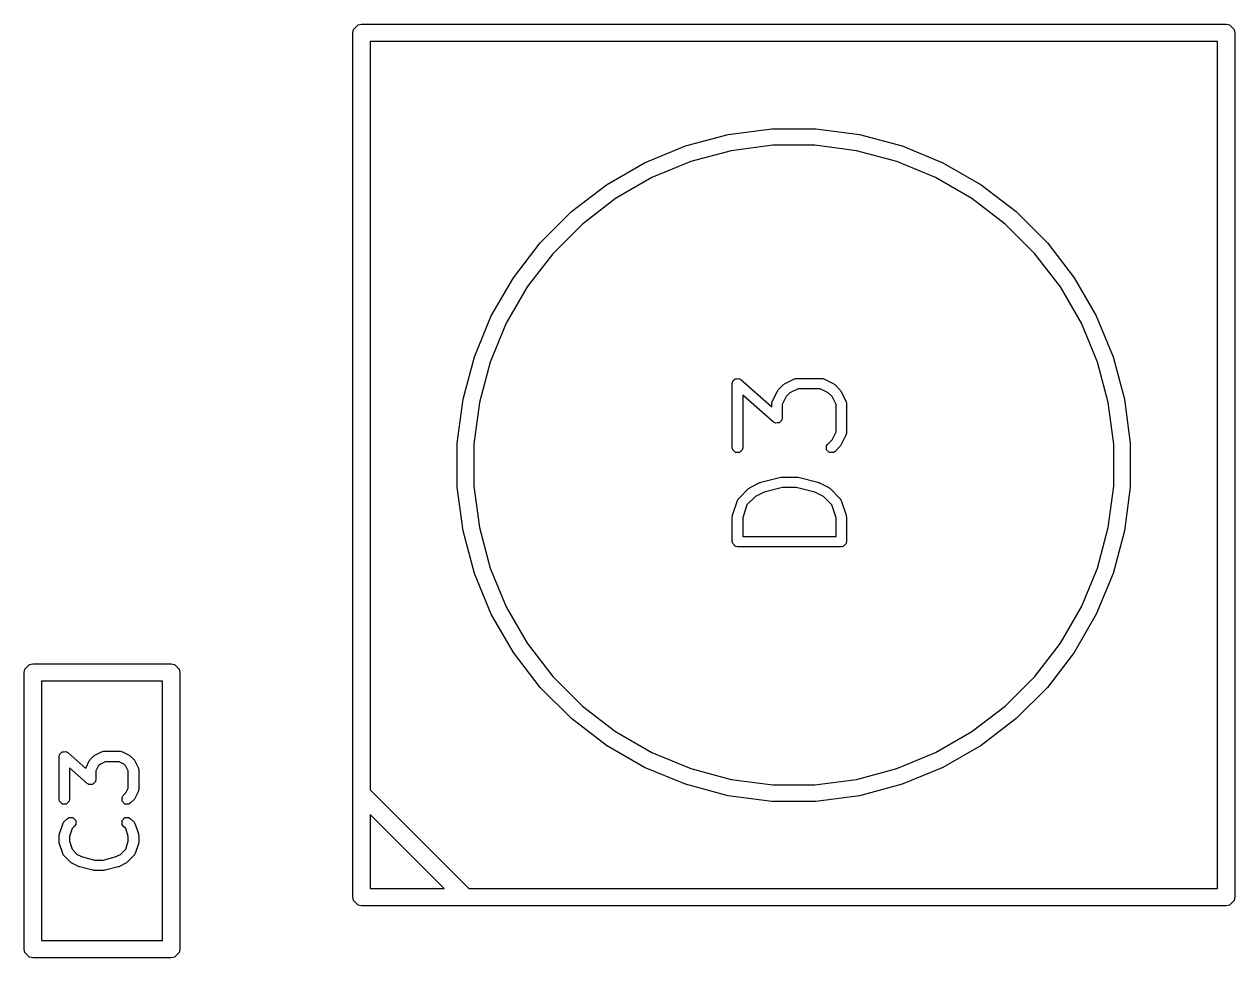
# Model space of a CAD drawing. Extents: x 4.17 to 6.89, y -6.18 to -1.34.
# Drawn here: x 5.5138 to 5.7894, y -1.5689 to -1.3563 of the extents above; entities that cross this region are included whole.
import ezdxf

# ---------------------------------------------------------------- set-up
doc = ezdxf.new("R2010")
doc.units = 0
doc.header["$MEASUREMENT"] = 0
doc.layers.add('BLACK', color=7, linetype='CONTINUOUS')

msp = doc.modelspace()

# ---------------------------------------------------------------- linework, layer by layer
at = {"layer": 'BLACK', "linetype": 'CONTINUOUS'}
for p, q in [((5.58858, -1.35827), (5.58873, -1.35751)), ((5.58858, -1.55512), (5.58858, -1.35827)), ((5.58873, -1.35751), (5.5898, -1.35645)), ((5.5898, -1.35645), (5.59055, -1.3563)), ((5.59055, -1.3563), (5.7874, -1.3563)), ((5.7874, -1.3563), (5.78815, -1.35645)), ((5.78815, -1.35645), (5.78922, -1.35751)), ((5.78922, -1.35751), (5.78937, -1.35827)), ((5.78937, -1.35827), (5.78937, -1.55512)), ((5.59252, -1.36024), (5.59252, -1.53068)), ((5.78543, -1.36024), (5.59252, -1.36024)), ((5.78543, -1.55315), (5.78543, -1.36024)), ((5.674, -1.3814), (5.68396, -1.38009)), ((5.68396, -1.38009), (5.694, -1.38009)), ((5.694, -1.38009), (5.70395, -1.3814)), ((5.6643, -1.384), (5.674, -1.3814)), ((5.70395, -1.3814), (5.71365, -1.384)), ((5.65502, -1.38784), (5.6643, -1.384)), ((5.67474, -1.3851), (5.66551, -1.38758)), ((5.6842, -1.38386), (5.67474, -1.3851)), ((5.69375, -1.38386), (5.6842, -1.38386)), ((5.70322, -1.3851), (5.69375, -1.38386)), ((5.71244, -1.38758), (5.70322, -1.3851)), ((5.71365, -1.384), (5.72293, -1.38784)), ((5.64632, -1.39286), (5.65502, -1.38784)), ((5.66551, -1.38758), (5.65669, -1.39123)), ((5.72126, -1.39123), (5.71244, -1.38758)), ((5.72293, -1.38784), (5.73163, -1.39286)), ((5.65669, -1.39123), (5.64842, -1.396)), ((5.72953, -1.396), (5.72126, -1.39123)), ((5.63836, -1.39897), (5.64632, -1.39286)), ((5.73163, -1.39286), (5.7396, -1.39897)), ((5.64842, -1.396), (5.64085, -1.40182)), ((5.7371, -1.40182), (5.72953, -1.396)), ((5.63126, -1.40607), (5.63836, -1.39897)), ((5.7396, -1.39897), (5.7467, -1.40607)), ((5.64085, -1.40182), (5.6341, -1.40857)), ((5.74385, -1.40857), (5.7371, -1.40182)), ((5.62514, -1.41404), (5.63126, -1.40607)), ((5.7467, -1.40607), (5.75281, -1.41404)), ((5.6341, -1.40857), (5.62829, -1.41614)), ((5.74967, -1.41614), (5.74385, -1.40857)), ((5.62012, -1.42274), (5.62514, -1.41404)), ((5.62829, -1.41614), (5.62351, -1.42441)), ((5.75444, -1.42441), (5.74967, -1.41614)), ((5.75281, -1.41404), (5.75783, -1.42274)), ((5.61628, -1.43202), (5.62012, -1.42274)), ((5.62351, -1.42441), (5.61986, -1.43323)), ((5.75809, -1.43323), (5.75444, -1.42441)), ((5.75783, -1.42274), (5.76167, -1.43202)), ((5.61368, -1.44172), (5.61628, -1.43202)), ((5.76167, -1.43202), (5.76427, -1.44172)), ((5.61986, -1.43323), (5.61739, -1.44245)), ((5.76056, -1.44245), (5.75809, -1.43323)), ((5.67498, -1.43813), (5.67504, -1.4378)), ((5.67498, -1.45276), (5.67498, -1.43813)), ((5.67504, -1.43775), (5.67506, -1.43774)), ((5.67504, -1.4378), (5.67504, -1.43775)), ((5.67506, -1.43774), (5.67507, -1.43768)), ((5.67507, -1.43768), (5.67536, -1.43739)), ((5.67536, -1.43739), (5.67564, -1.43707)), ((5.67564, -1.43707), (5.67568, -1.43707)), ((5.67568, -1.43707), (5.67571, -1.43704)), ((5.67571, -1.43704), (5.67612, -1.43704)), ((5.67612, -1.43704), (5.67654, -1.43701)), ((5.67654, -1.43701), (5.67659, -1.43704)), ((5.67659, -1.43704), (5.67661, -1.43704)), ((5.67661, -1.43704), (5.67665, -1.43708)), ((5.67665, -1.43708), (5.67694, -1.43724)), ((5.67694, -1.43724), (5.68398, -1.4434)), ((5.68545, -1.43955), (5.68657, -1.43842)), ((5.68657, -1.43842), (5.68673, -1.43832)), ((5.68673, -1.43832), (5.68688, -1.4382)), ((5.68688, -1.4382), (5.68913, -1.43708)), ((5.68913, -1.43708), (5.68919, -1.43706)), ((5.68919, -1.43706), (5.68921, -1.43704)), ((5.68921, -1.43704), (5.68939, -1.437)), ((5.68939, -1.437), (5.68957, -1.43695)), ((5.68957, -1.43695), (5.6896, -1.43696)), ((5.6896, -1.43696), (5.68966, -1.43695)), ((5.68966, -1.43695), (5.69528, -1.43695)), ((5.69528, -1.43695), (5.69534, -1.43696)), ((5.69534, -1.43696), (5.69537, -1.43695)), ((5.69537, -1.43695), (5.69555, -1.437)), ((5.69555, -1.437), (5.69573, -1.43704)), ((5.69573, -1.43704), (5.69575, -1.43706)), ((5.69575, -1.43706), (5.69581, -1.43708)), ((5.69581, -1.43708), (5.69806, -1.4382)), ((5.69806, -1.4382), (5.69821, -1.43832)), ((5.69821, -1.43832), (5.69837, -1.43842)), ((5.69837, -1.43842), (5.69949, -1.43955)), ((5.68438, -1.4469), (5.67734, -1.44074)), ((5.67734, -1.44074), (5.67734, -1.45276)), ((5.6841, -1.4421), (5.68523, -1.43985)), ((5.68523, -1.43985), (5.68534, -1.4397)), ((5.68534, -1.4397), (5.68545, -1.43955)), ((5.68725, -1.44108), (5.68634, -1.44291)), ((5.68811, -1.44023), (5.68725, -1.44108)), ((5.68994, -1.43931), (5.68811, -1.44023)), ((5.695, -1.43931), (5.68994, -1.43931)), ((5.69683, -1.44023), (5.695, -1.43931)), ((5.69769, -1.44108), (5.69683, -1.44023)), ((5.6986, -1.44291), (5.69769, -1.44108)), ((5.69949, -1.43955), (5.6996, -1.4397)), ((5.6996, -1.4397), (5.69971, -1.43985)), ((5.69971, -1.43985), (5.70084, -1.4421)), ((5.61237, -1.45167), (5.61368, -1.44172)), ((5.61739, -1.44245), (5.61614, -1.45192)), ((5.68398, -1.44255), (5.68403, -1.44237)), ((5.68399, -1.44257), (5.68398, -1.44255)), ((5.68398, -1.44263), (5.68399, -1.44257)), ((5.68398, -1.4434), (5.68398, -1.44263)), ((5.68403, -1.44237), (5.68407, -1.44218)), ((5.68407, -1.44218), (5.68409, -1.44216)), ((5.68409, -1.44216), (5.6841, -1.4421)), ((5.68634, -1.44291), (5.68634, -1.44601)), ((5.6986, -1.4491), (5.6986, -1.44291)), ((5.70084, -1.4421), (5.70085, -1.44216)), ((5.70085, -1.44216), (5.70087, -1.44218)), ((5.70087, -1.44218), (5.70091, -1.44237)), ((5.70091, -1.44237), (5.70096, -1.44255)), ((5.70096, -1.44255), (5.70095, -1.44257)), ((5.70095, -1.44257), (5.70096, -1.44263)), ((5.70096, -1.44263), (5.70096, -1.44938)), ((5.76181, -1.45192), (5.76056, -1.44245)), ((5.76427, -1.44172), (5.76558, -1.45167)), ((5.68596, -1.44675), (5.68568, -1.44707)), ((5.68625, -1.44646), (5.68596, -1.44675)), ((5.68626, -1.4464), (5.68625, -1.44646)), ((5.68628, -1.44639), (5.68626, -1.4464)), ((5.68634, -1.44601), (5.68627, -1.44634)), ((5.68627, -1.44634), (5.68628, -1.44639)), ((5.68467, -1.44706), (5.68438, -1.4469)), ((5.68471, -1.4471), (5.68467, -1.44706)), ((5.68473, -1.4471), (5.68471, -1.4471)), ((5.68478, -1.44713), (5.68473, -1.4471)), ((5.68519, -1.4471), (5.68478, -1.44713)), ((5.68561, -1.4471), (5.68519, -1.4471)), ((5.68564, -1.44707), (5.68561, -1.4471)), ((5.68568, -1.44707), (5.68564, -1.44707)), ((5.69769, -1.45093), (5.6986, -1.4491)), ((5.70096, -1.44946), (5.70091, -1.44965)), ((5.70096, -1.44938), (5.70095, -1.44944)), ((5.70095, -1.44944), (5.70096, -1.44946)), ((5.61237, -1.45192), (5.61237, -1.45167)), ((5.61237, -1.46171), (5.61237, -1.45192)), ((5.61614, -1.45192), (5.61614, -1.46147)), ((5.69644, -1.4523), (5.6967, -1.45192)), ((5.69644, -1.45321), (5.69644, -1.4523)), ((5.6967, -1.45192), (5.69769, -1.45093)), ((5.6996, -1.45231), (5.69949, -1.45247)), ((5.69971, -1.45216), (5.6996, -1.45231)), ((5.70084, -1.44991), (5.69971, -1.45216)), ((5.70085, -1.44985), (5.70084, -1.44991)), ((5.70087, -1.44983), (5.70085, -1.44985)), ((5.70091, -1.44965), (5.70087, -1.44983)), ((5.76181, -1.46147), (5.76181, -1.45192)), ((5.76558, -1.45167), (5.76558, -1.46171)), ((5.67507, -1.45321), (5.67498, -1.45276)), ((5.67571, -1.45385), (5.67507, -1.45321)), ((5.67661, -1.45385), (5.67571, -1.45385)), ((5.67725, -1.45321), (5.67661, -1.45385)), ((5.67734, -1.45276), (5.67725, -1.45321)), ((5.69708, -1.45385), (5.69644, -1.45321)), ((5.69798, -1.45385), (5.69708, -1.45385)), ((5.69837, -1.45359), (5.69798, -1.45385)), ((5.69949, -1.45247), (5.69837, -1.45359)), ((5.68138, -1.46066), (5.6815, -1.46061)), ((5.6815, -1.46061), (5.686, -1.45948)), ((5.686, -1.45948), (5.68614, -1.45948)), ((5.68614, -1.45948), (5.68628, -1.45945)), ((5.68628, -1.45945), (5.68966, -1.45945)), ((5.68966, -1.45945), (5.6898, -1.45948)), ((5.6898, -1.45948), (5.68994, -1.45948)), ((5.68994, -1.45948), (5.69444, -1.46061)), ((5.69444, -1.46061), (5.69456, -1.46066)), ((5.61368, -1.47167), (5.61237, -1.46171)), ((5.61614, -1.46147), (5.61739, -1.47093)), ((5.67645, -1.46429), (5.6787, -1.46204)), ((5.6787, -1.46204), (5.67886, -1.46194)), ((5.67886, -1.46194), (5.67901, -1.46182)), ((5.67901, -1.46182), (5.68126, -1.4607)), ((5.6822, -1.46287), (5.68023, -1.46385)), ((5.68126, -1.4607), (5.68138, -1.46066)), ((5.68643, -1.46181), (5.6822, -1.46287)), ((5.68951, -1.46181), (5.68643, -1.46181)), ((5.69374, -1.46287), (5.68951, -1.46181)), ((5.69571, -1.46385), (5.69374, -1.46287)), ((5.69456, -1.46066), (5.69469, -1.4607)), ((5.69469, -1.4607), (5.69694, -1.46182)), ((5.69694, -1.46182), (5.69708, -1.46194)), ((5.69708, -1.46194), (5.69724, -1.46204)), ((5.69724, -1.46204), (5.69949, -1.46429)), ((5.76056, -1.47093), (5.76181, -1.46147)), ((5.76558, -1.46171), (5.76427, -1.47167)), ((5.67504, -1.46813), (5.67616, -1.46476)), ((5.67616, -1.46476), (5.67619, -1.4647)), ((5.67619, -1.46468), (5.6763, -1.46452)), ((5.67619, -1.4647), (5.67619, -1.46468)), ((5.6763, -1.46452), (5.67639, -1.46436)), ((5.67639, -1.46436), (5.67642, -1.46434)), ((5.67642, -1.46434), (5.67645, -1.46429)), ((5.67832, -1.46577), (5.67734, -1.4687)), ((5.68023, -1.46385), (5.67832, -1.46577)), ((5.69762, -1.46577), (5.69571, -1.46385)), ((5.6986, -1.4687), (5.69762, -1.46577)), ((5.69949, -1.46429), (5.69952, -1.46434)), ((5.69952, -1.46434), (5.69955, -1.46436)), ((5.69955, -1.46436), (5.69964, -1.46452)), ((5.69964, -1.46452), (5.69975, -1.46468)), ((5.69975, -1.46468), (5.69975, -1.4647)), ((5.69975, -1.4647), (5.69978, -1.46476)), ((5.69978, -1.46476), (5.7009, -1.46813)), ((5.67498, -1.4685), (5.67502, -1.46832)), ((5.67498, -1.47413), (5.67498, -1.4685)), ((5.67502, -1.46832), (5.67504, -1.46813)), ((5.67734, -1.4687), (5.67734, -1.47295)), ((5.6986, -1.47295), (5.6986, -1.4687)), ((5.7009, -1.46813), (5.70093, -1.46832)), ((5.70093, -1.46832), (5.70096, -1.4685)), ((5.70096, -1.4685), (5.70096, -1.47413)), ((5.61739, -1.47093), (5.61986, -1.48016)), ((5.75809, -1.48016), (5.76056, -1.47093)), ((5.61628, -1.48137), (5.61368, -1.47167)), ((5.67507, -1.47458), (5.67498, -1.47413)), ((5.67734, -1.47295), (5.6986, -1.47295)), ((5.70096, -1.47413), (5.70087, -1.47458)), ((5.76427, -1.47167), (5.76167, -1.48137)), ((5.67571, -1.47522), (5.67507, -1.47458)), ((5.67616, -1.47531), (5.67571, -1.47522)), ((5.69978, -1.47531), (5.67616, -1.47531)), ((5.70023, -1.47522), (5.69978, -1.47531)), ((5.70087, -1.47458), (5.70023, -1.47522)), ((5.62012, -1.49065), (5.61628, -1.48137)), ((5.61986, -1.48016), (5.62351, -1.48898)), ((5.75444, -1.48898), (5.75809, -1.48016)), ((5.76167, -1.48137), (5.75783, -1.49065)), ((5.62514, -1.49934), (5.62012, -1.49065)), ((5.62351, -1.48898), (5.62829, -1.49724)), ((5.74967, -1.49724), (5.75444, -1.48898)), ((5.75783, -1.49065), (5.75281, -1.49934)), ((5.62829, -1.49724), (5.6341, -1.50482)), ((5.74385, -1.50482), (5.74967, -1.49724)), ((5.51499, -1.50212), (5.51575, -1.50197)), ((5.51575, -1.50197), (5.54724, -1.50197)), ((5.54724, -1.50197), (5.548, -1.50212)), ((5.63126, -1.50731), (5.62514, -1.49934)), ((5.75281, -1.49934), (5.7467, -1.50731)), ((5.51378, -1.50394), (5.51393, -1.50318)), ((5.51378, -1.56693), (5.51378, -1.50394)), ((5.51393, -1.50318), (5.51499, -1.50212)), ((5.548, -1.50212), (5.54906, -1.50318)), ((5.54906, -1.50318), (5.54921, -1.50394)), ((5.54921, -1.50394), (5.54921, -1.56693)), ((5.51772, -1.50591), (5.51772, -1.56496)), ((5.54528, -1.50591), (5.51772, -1.50591)), ((5.54528, -1.56496), (5.54528, -1.50591)), ((5.63836, -1.51441), (5.63126, -1.50731)), ((5.6341, -1.50482), (5.64085, -1.51157)), ((5.7371, -1.51157), (5.74385, -1.50482)), ((5.7467, -1.50731), (5.7396, -1.51441)), ((5.64085, -1.51157), (5.64842, -1.51738)), ((5.72953, -1.51738), (5.7371, -1.51157)), ((5.64632, -1.52053), (5.63836, -1.51441)), ((5.7396, -1.51441), (5.73163, -1.52053)), ((5.64842, -1.51738), (5.65669, -1.52216)), ((5.72126, -1.52216), (5.72953, -1.51738)), ((5.65502, -1.52555), (5.64632, -1.52053)), ((5.73163, -1.52053), (5.72293, -1.52555)), ((5.52173, -1.52306), (5.52179, -1.52273)), ((5.52173, -1.53281), (5.52173, -1.52306)), ((5.52179, -1.52268), (5.52181, -1.52266)), ((5.52179, -1.52273), (5.52179, -1.52268)), ((5.52181, -1.52266), (5.52182, -1.52261)), ((5.52182, -1.52261), (5.52211, -1.52231)), ((5.52211, -1.52231), (5.52239, -1.522)), ((5.52239, -1.522), (5.52243, -1.522)), ((5.52243, -1.522), (5.52246, -1.52197)), ((5.52246, -1.52197), (5.52287, -1.52197)), ((5.52287, -1.52197), (5.52329, -1.52194)), ((5.52329, -1.52194), (5.52334, -1.52197)), ((5.52334, -1.52197), (5.52336, -1.52197)), ((5.52336, -1.52197), (5.5234, -1.522)), ((5.5234, -1.522), (5.52369, -1.52217)), ((5.52369, -1.52217), (5.52779, -1.52576)), ((5.5286, -1.52403), (5.52872, -1.52388)), ((5.52872, -1.52388), (5.52882, -1.52372)), ((5.52882, -1.52372), (5.52957, -1.52297)), ((5.52957, -1.52297), (5.52973, -1.52287)), ((5.52973, -1.52287), (5.52988, -1.52275)), ((5.52988, -1.52275), (5.53138, -1.522)), ((5.53138, -1.522), (5.53144, -1.52199)), ((5.53144, -1.52199), (5.53146, -1.52197)), ((5.53146, -1.52197), (5.53164, -1.52193)), ((5.53164, -1.52193), (5.53183, -1.52188)), ((5.53183, -1.52188), (5.53185, -1.52189)), ((5.53185, -1.52189), (5.53191, -1.52188)), ((5.53191, -1.52188), (5.53566, -1.52188)), ((5.53566, -1.52188), (5.53572, -1.52189)), ((5.53572, -1.52189), (5.53574, -1.52188)), ((5.53574, -1.52188), (5.53593, -1.52193)), ((5.53593, -1.52193), (5.53611, -1.52197)), ((5.53611, -1.52197), (5.53613, -1.52199)), ((5.53613, -1.52199), (5.53619, -1.522)), ((5.53619, -1.522), (5.53769, -1.52275)), ((5.53769, -1.52275), (5.53784, -1.52287)), ((5.53784, -1.52287), (5.53799, -1.52297)), ((5.53799, -1.52297), (5.53874, -1.52372)), ((5.53874, -1.52372), (5.53885, -1.52388)), ((5.53885, -1.52388), (5.53897, -1.52403)), ((5.65669, -1.52216), (5.66551, -1.52581)), ((5.71244, -1.52581), (5.72126, -1.52216)), ((5.52813, -1.5292), (5.52409, -1.52566)), ((5.52409, -1.52566), (5.52409, -1.53281)), ((5.52779, -1.52576), (5.52782, -1.52561)), ((5.52782, -1.52561), (5.52784, -1.52559)), ((5.52784, -1.52559), (5.52785, -1.52553)), ((5.52785, -1.52553), (5.5286, -1.52403)), ((5.53063, -1.52526), (5.53009, -1.52634)), ((5.53009, -1.52634), (5.53009, -1.52831)), ((5.53111, -1.52478), (5.53063, -1.52526)), ((5.53219, -1.52424), (5.53111, -1.52478)), ((5.53538, -1.52424), (5.53219, -1.52424)), ((5.53646, -1.52478), (5.53538, -1.52424)), ((5.53694, -1.52526), (5.53646, -1.52478)), ((5.53748, -1.52634), (5.53694, -1.52526)), ((5.53748, -1.53028), (5.53748, -1.52634)), ((5.53897, -1.52403), (5.53971, -1.52553)), ((5.53971, -1.52553), (5.53973, -1.52559)), ((5.53973, -1.52559), (5.53975, -1.52561)), ((5.53975, -1.52561), (5.53979, -1.52579)), ((5.53979, -1.52579), (5.53984, -1.52598)), ((5.53984, -1.52598), (5.53983, -1.526)), ((5.53983, -1.526), (5.53984, -1.52606)), ((5.53984, -1.52606), (5.53984, -1.53056)), ((5.6643, -1.52939), (5.65502, -1.52555)), ((5.66551, -1.52581), (5.67474, -1.52828)), ((5.70322, -1.52828), (5.71244, -1.52581)), ((5.72293, -1.52555), (5.71365, -1.52939)), ((5.52842, -1.52937), (5.52813, -1.5292)), ((5.52846, -1.5294), (5.52842, -1.52937)), ((5.52848, -1.5294), (5.52846, -1.5294)), ((5.52853, -1.52943), (5.52848, -1.5294)), ((5.52895, -1.5294), (5.52853, -1.52943)), ((5.52936, -1.5294), (5.52895, -1.5294)), ((5.52939, -1.52937), (5.52936, -1.5294)), ((5.52943, -1.52937), (5.52939, -1.52937)), ((5.52971, -1.52905), (5.52943, -1.52937)), ((5.53, -1.52876), (5.52971, -1.52905)), ((5.53001, -1.52871), (5.53, -1.52876)), ((5.53003, -1.52869), (5.53001, -1.52871)), ((5.53009, -1.52831), (5.53003, -1.52864)), ((5.53003, -1.52864), (5.53003, -1.52869)), ((5.674, -1.53199), (5.6643, -1.52939)), ((5.67474, -1.52828), (5.6842, -1.52953)), ((5.6842, -1.52953), (5.69375, -1.52953)), ((5.69375, -1.52953), (5.70322, -1.52828)), ((5.71365, -1.52939), (5.70395, -1.53199)), ((5.53607, -1.53236), (5.53632, -1.53197)), ((5.53632, -1.53197), (5.53694, -1.53136)), ((5.53694, -1.53136), (5.53748, -1.53028)), ((5.53971, -1.53109), (5.53897, -1.53259)), ((5.53973, -1.53103), (5.53971, -1.53109)), ((5.53975, -1.53101), (5.53973, -1.53103)), ((5.53979, -1.53082), (5.53975, -1.53101)), ((5.53984, -1.53064), (5.53979, -1.53082)), ((5.53984, -1.53056), (5.53983, -1.53062)), ((5.53983, -1.53062), (5.53984, -1.53064)), ((5.59252, -1.53068), (5.61499, -1.55315)), ((5.68396, -1.5333), (5.674, -1.53199)), ((5.70395, -1.53199), (5.694, -1.5333)), ((5.52182, -1.53326), (5.52173, -1.53281)), ((5.52246, -1.5339), (5.52182, -1.53326)), ((5.52336, -1.5339), (5.52246, -1.5339)), ((5.524, -1.53326), (5.52336, -1.5339)), ((5.52409, -1.53281), (5.524, -1.53326)), ((5.53607, -1.53326), (5.53607, -1.53236)), ((5.53671, -1.5339), (5.53607, -1.53326)), ((5.53761, -1.5339), (5.53671, -1.5339)), ((5.53799, -1.53364), (5.53761, -1.5339)), ((5.53874, -1.53289), (5.53799, -1.53364)), ((5.53885, -1.53274), (5.53874, -1.53289)), ((5.53897, -1.53259), (5.53885, -1.53274)), ((5.694, -1.5333), (5.68396, -1.5333)), ((5.52283, -1.53797), (5.52358, -1.53722)), ((5.52358, -1.53722), (5.52396, -1.53697)), ((5.52396, -1.53697), (5.52486, -1.53697)), ((5.52486, -1.53697), (5.5255, -1.53761)), ((5.5255, -1.53761), (5.5255, -1.53851)), ((5.53607, -1.53761), (5.53671, -1.53697)), ((5.53607, -1.53851), (5.53607, -1.53761)), ((5.53671, -1.53697), (5.53761, -1.53697)), ((5.53761, -1.53697), (5.53799, -1.53722)), ((5.53799, -1.53722), (5.53874, -1.53797)), ((5.60942, -1.55315), (5.59252, -1.53625)), ((5.59252, -1.53625), (5.59252, -1.55315)), ((5.52179, -1.54068), (5.52254, -1.53843)), ((5.52254, -1.53843), (5.52257, -1.53838)), ((5.52257, -1.53836), (5.52267, -1.5382)), ((5.52257, -1.53838), (5.52257, -1.53836)), ((5.52267, -1.5382), (5.52277, -1.53803)), ((5.52277, -1.53803), (5.52279, -1.53802)), ((5.52279, -1.53802), (5.52283, -1.53797)), ((5.52469, -1.53945), (5.52409, -1.54125)), ((5.52525, -1.53889), (5.52469, -1.53945)), ((5.5255, -1.53851), (5.52525, -1.53889)), ((5.53632, -1.53889), (5.53607, -1.53851)), ((5.53688, -1.53945), (5.53632, -1.53889)), ((5.53748, -1.54125), (5.53688, -1.53945)), ((5.53874, -1.53797), (5.53878, -1.53802)), ((5.53878, -1.53802), (5.5388, -1.53803)), ((5.5388, -1.53803), (5.53889, -1.5382)), ((5.53889, -1.5382), (5.539, -1.53836)), ((5.539, -1.53836), (5.539, -1.53838)), ((5.539, -1.53838), (5.53903, -1.53843)), ((5.53903, -1.53843), (5.53978, -1.54068)), ((5.52173, -1.54106), (5.52177, -1.54087)), ((5.52173, -1.54256), (5.52173, -1.54106)), ((5.52177, -1.54274), (5.52173, -1.54256)), ((5.52177, -1.54087), (5.52179, -1.54068)), ((5.52179, -1.54293), (5.52177, -1.54274)), ((5.52254, -1.54518), (5.52179, -1.54293)), ((5.52409, -1.54125), (5.52409, -1.54237)), ((5.52409, -1.54237), (5.52469, -1.54417)), ((5.53688, -1.54417), (5.53748, -1.54237)), ((5.53748, -1.54237), (5.53748, -1.54125)), ((5.53978, -1.54293), (5.53903, -1.54518)), ((5.53978, -1.54068), (5.5398, -1.54087)), ((5.5398, -1.54274), (5.53978, -1.54293)), ((5.5398, -1.54087), (5.53984, -1.54106)), ((5.53984, -1.54256), (5.5398, -1.54274)), ((5.53984, -1.54106), (5.53984, -1.54256)), ((5.52257, -1.54523), (5.52254, -1.54518)), ((5.52257, -1.54526), (5.52257, -1.54523)), ((5.52267, -1.54542), (5.52257, -1.54526)), ((5.52277, -1.54558), (5.52267, -1.54542)), ((5.52279, -1.54559), (5.52277, -1.54558)), ((5.52283, -1.54564), (5.52279, -1.54559)), ((5.52433, -1.54714), (5.52283, -1.54564)), ((5.52469, -1.54417), (5.52586, -1.54534)), ((5.52586, -1.54534), (5.52707, -1.54594)), ((5.52707, -1.54594), (5.52981, -1.54663)), ((5.53176, -1.54663), (5.5345, -1.54594)), ((5.5345, -1.54594), (5.53571, -1.54534)), ((5.53571, -1.54534), (5.53688, -1.54417)), ((5.53874, -1.54564), (5.53724, -1.54714)), ((5.53878, -1.54559), (5.53874, -1.54564)), ((5.5388, -1.54558), (5.53878, -1.54559)), ((5.53889, -1.54542), (5.5388, -1.54558)), ((5.539, -1.54526), (5.53889, -1.54542)), ((5.53903, -1.54518), (5.539, -1.54523)), ((5.539, -1.54523), (5.539, -1.54526)), ((5.52448, -1.54725), (5.52433, -1.54714)), ((5.52463, -1.54736), (5.52448, -1.54725)), ((5.52613, -1.54811), (5.52463, -1.54736)), ((5.52626, -1.54815), (5.52613, -1.54811)), ((5.52637, -1.5482), (5.52626, -1.54815)), ((5.52937, -1.54895), (5.52637, -1.5482)), ((5.52981, -1.54663), (5.53176, -1.54663)), ((5.5352, -1.5482), (5.5322, -1.54895)), ((5.53531, -1.54815), (5.5352, -1.5482)), ((5.53544, -1.54811), (5.53531, -1.54815)), ((5.53694, -1.54736), (5.53544, -1.54811)), ((5.53709, -1.54725), (5.53694, -1.54736)), ((5.53724, -1.54714), (5.53709, -1.54725)), ((5.52952, -1.54896), (5.52937, -1.54895)), ((5.52966, -1.54899), (5.52952, -1.54896)), ((5.53191, -1.54899), (5.52966, -1.54899)), ((5.53205, -1.54896), (5.53191, -1.54899)), ((5.5322, -1.54895), (5.53205, -1.54896)), ((5.59252, -1.55315), (5.60942, -1.55315)), ((5.61499, -1.55315), (5.78543, -1.55315)), ((5.58873, -1.55587), (5.58858, -1.55512)), ((5.5898, -1.55694), (5.58873, -1.55587)), ((5.59055, -1.55709), (5.5898, -1.55694)), ((5.7874, -1.55709), (5.59055, -1.55709)), ((5.78815, -1.55694), (5.7874, -1.55709)), ((5.78922, -1.55587), (5.78815, -1.55694)), ((5.78937, -1.55512), (5.78922, -1.55587)), ((5.51772, -1.56496), (5.54528, -1.56496)), ((5.51393, -1.56768), (5.51378, -1.56693)), ((5.51499, -1.56875), (5.51393, -1.56768)), ((5.54906, -1.56768), (5.548, -1.56875)), ((5.54921, -1.56693), (5.54906, -1.56768)), ((5.51575, -1.5689), (5.51499, -1.56875)), ((5.54724, -1.5689), (5.51575, -1.5689)), ((5.548, -1.56875), (5.54724, -1.5689))]:
    msp.add_line(p, q, dxfattribs=at)

doc.saveas('drawing.dxf')
